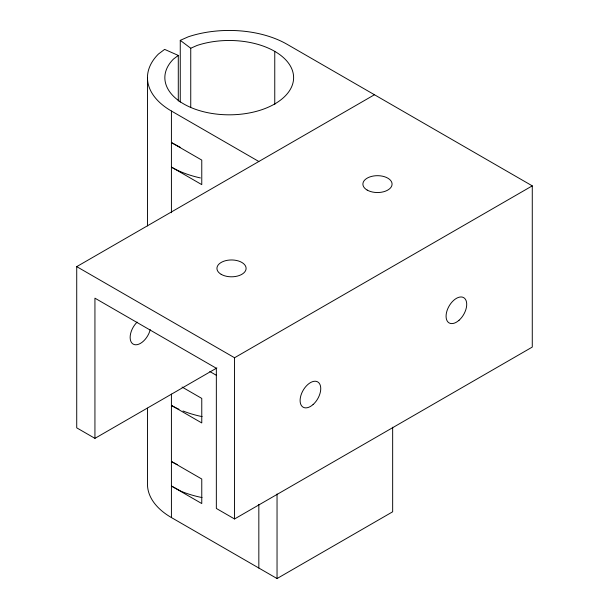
<?xml version="1.0" encoding="UTF-8"?>
<svg xmlns="http://www.w3.org/2000/svg" width="609" height="609" viewBox="0 0 609 609"><rect width="100%" height="100%" fill="white"/><g stroke="black" fill="none" stroke-linecap="round" stroke-linejoin="round"><path stroke-width="0.91" d="M171.418 212.724L171.418 111.028A81.751 47.197 0 0 1 158.424 54.049L164.636 49.382L178.292 55.434L173.474 59.065A64.387 37.172 0 0 0 218.045 114.256A64.387 37.172 0 0 0 292.632 71.192A64.387 37.172 0 0 0 197.034 45.462L190.746 48.24L180.264 40.354L188.348 36.776A81.751 47.197 0 0 1 287.037 44.274L532.274 185.859L532.274 347.077L234.549 518.967L216.34 508.454L216.34 368.27L94.935 298.174L94.935 438.358L76.726 427.845L76.726 266.635L374.451 94.745M94.935 438.358L216.888 367.95M76.726 266.635L234.549 357.749L532.274 185.859M147.477 408.159L147.477 484.193A81.751 47.197 0 0 0 171.418 517.566L277.042 578.55L392.66 511.796L392.66 427.214M180.47 147.454L171.418 142.567L201.769 160.091L201.769 184.626L171.418 167.102A82.481 47.616 0 0 0 200.407 177.935M171.418 111.028L258.833 161.492M209.816 371.513L216.347 375.289M182.083 387.042L201.769 398.408L201.769 422.943L171.418 405.419A82.481 47.616 0 0 0 178.955 409.271M277.042 493.96L277.042 578.55M274.758 51.369L274.758 104.588M258.833 504.359L258.833 568.037M234.549 357.749L234.549 518.967M190.746 48.24L190.746 107.169M180.264 40.354L180.264 102.137M178.292 55.434L178.292 101.056M171.418 394.099L171.418 517.566M147.477 77.647L147.477 225.916M202.028 497.568A82.413 47.578 0 0 1 181.299 491.356L171.418 486.028L201.769 503.552L201.769 479.017L171.418 461.493A82.481 47.616 0 0 0 177.211 464.538M202.119 416.617A82.481 47.616 0 0 1 183.012 410.991M150.233 329.652A14.593 8.427 -60 0 1 133.165 344.108A14.593 8.427 -60 0 1 137.147 322.1M221.196 274.339A14.593 8.427 0 0 0 245.61 270.563A14.593 8.427 0 0 0 227.736 260.249A14.593 8.427 0 0 0 221.196 274.339M367.166 190.069A14.593 8.427 0 0 0 391.579 186.293A14.593 8.427 0 0 0 373.705 175.971A14.593 8.427 0 0 0 367.166 190.069M459.072 320.243A14.593 8.427 -60 0 0 463.693 297.641A14.593 8.427 -60 0 0 446.427 312.95A14.593 8.427 -60 0 0 459.072 320.243M313.102 404.521A14.593 8.427 -60 0 0 317.723 381.912A14.593 8.427 -60 0 0 300.458 397.22A14.593 8.427 -60 0 0 313.102 404.521"/></g></svg>
